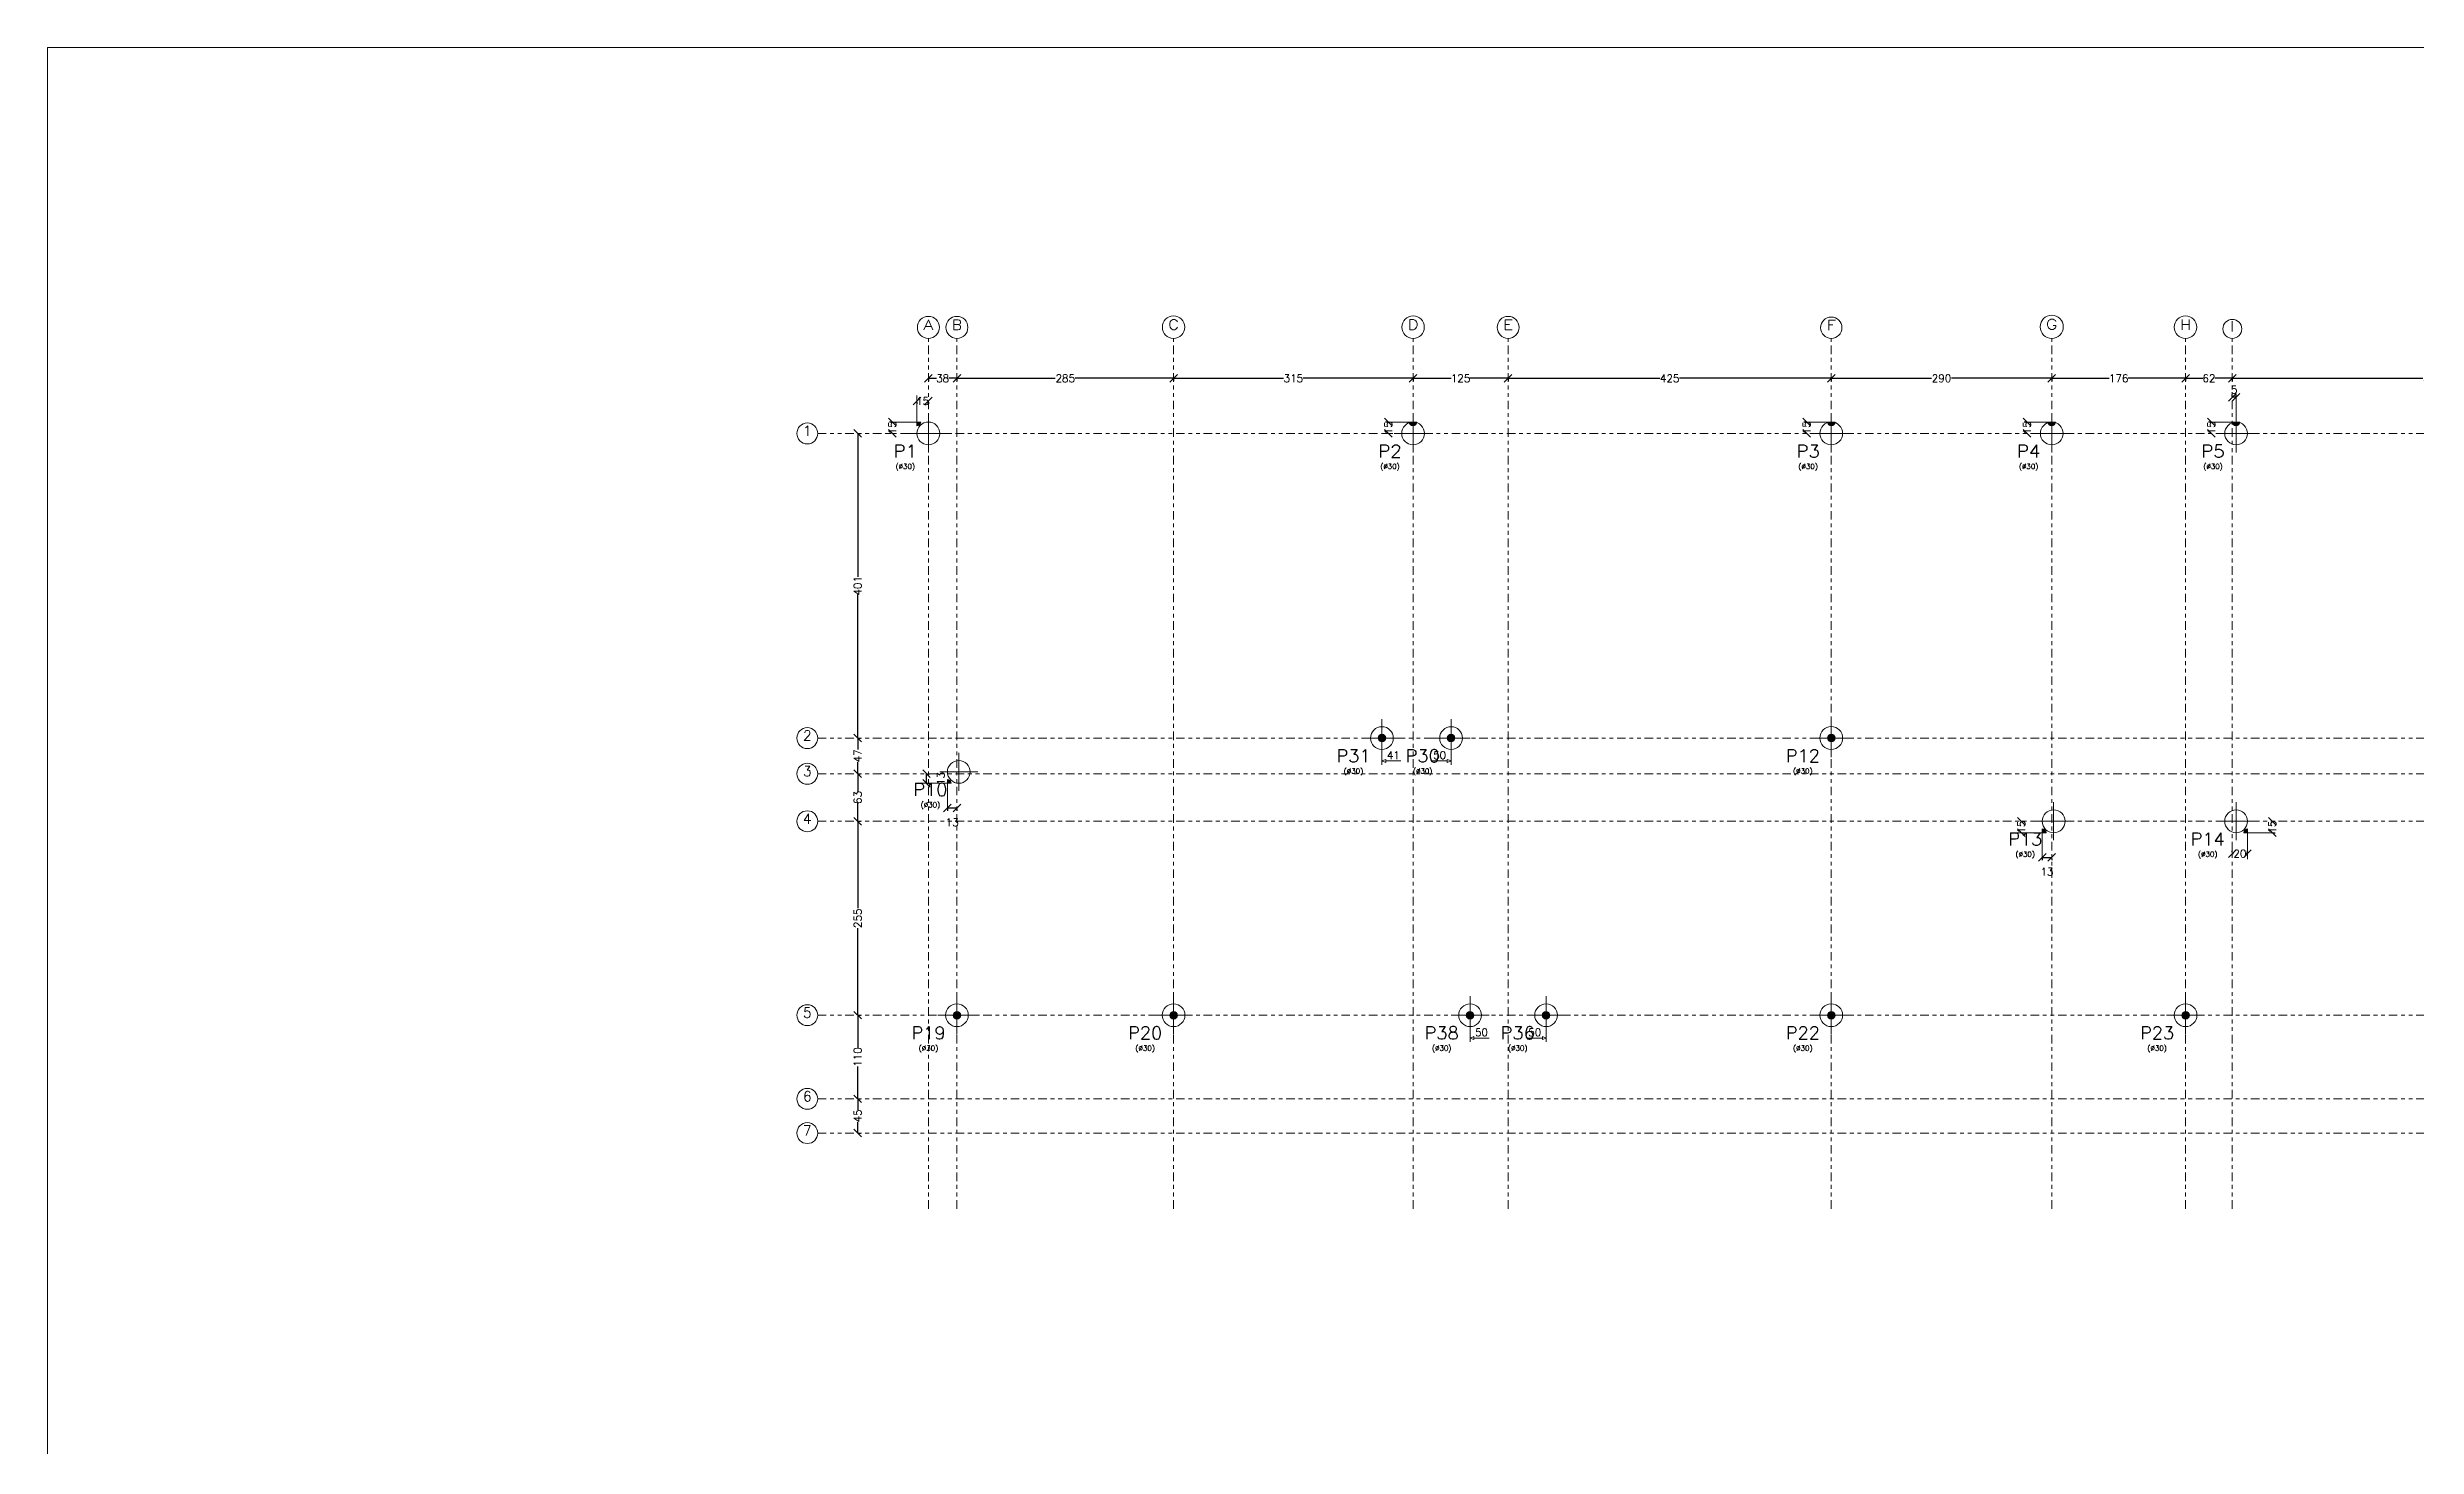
# Model space of a CAD drawing. Header units: metres. Extents: x 0 to 119, y 0 to 84.
# Drawn here: x 0 to 62.3, y 47.2 to 84 of the extents above; entities that cross this region are included whole.
import ezdxf
from ezdxf.enums import TextEntityAlignment as Align

# ---------------------------------------------------------------- set-up
doc = ezdxf.new("R2010")
doc.units = ezdxf.units.M
doc.linetypes.add('CYPE_RAYAPUNTOPUNTO', pattern=[0.45, 0.225, -0.075, 0, -0.075, 0, -0.075])
for name, color, linetype, lineweight in [('COTA_COTAS', 2, 'Continuous', 0), ('COTA_FORMAS', 3, 'CYPE_RAYAPUNTOPUNTO', 0), ('COTA_TEXTO', 2, 'Continuous', 0), ('COTAS_REF_LINHAS', 2, 'Continuous', 0), ('PILAR_BETAO', 2, 'Continuous', 20), ('PILAR_DIM', 4, 'Continuous', 20), ('PILAR_EIXOS', 1, 'Continuous', 0), ('PILAR_REF', 3, 'Continuous', 20), ('PONTO_FIXO', 1, 'Continuous', 0), ('QUAD_BORDA', 1, 'Continuous', 20), ('QUAD_LIMITES', 2, 'Continuous', 0)]:
    doc.layers.add(name, color=color, linetype=linetype, lineweight=lineweight)
doc.styles.add('CYPETXT', font='', dxfattribs={"height": 0.2})
doc.styles.add('CYPETXT_0.3', font='', dxfattribs={"height": 0.2})
doc.styles.get('CYPETXT').set_extended_font_data('romans')
doc.styles.get('CYPETXT_0.3').set_extended_font_data('romans')
doc.dimstyles.new('cype_oblique', dxfattribs={"dimtxt": 0.18, "dimasz": 0.18, "dimexe": 0.075, "dimexo": 0.075, "dimgap": 0, "dimtad": 0, "dimdec": 4, "dimzin": 0, "dimdsep": 46, "dimtxsty": 'CYPETXT_0.3', "dimblk": 'OBLIQUE', "dimtsz": 0.1, "dimcen": 0.09, "dimadec": 0, "dimazin": 0, "dimtfac": 1, "dimtdec": 4, "dimtofl": 0, "dimtmove": 2, "dimatfit": 3, "dimfxl": 1, "dimtolj": 1, "dimtzin": 0, "dimarcsym": 0})

# ---------------------------------------------------------------- blocks, each defined once
blk = doc.blocks.new('Eixos do pilar')
at = {"layer": 'PILAR_EIXOS'}
for p, q in [((-0.5, 0), (0.5, 0)), ((0, -0.5), (0, 0.5))]:
    blk.add_line(p, q, dxfattribs=at)
blk = doc.blocks.new('*D6')
at = {"layer": 'COTA_COTAS', "color": 0, "lineweight": -2, "transparency": 16777216}
for p, q in [((21.415, 56.247), (21.215, 56.447)), ((21.315, 56.347), (21.315, 56.062)), ((21.34, 56.347), (21.39, 56.347)), ((21.415, 55.347), (21.215, 55.547)), ((21.315, 55.447), (21.315, 55.731)), ((21.34, 55.447), (21.39, 55.447))]:
    blk.add_line(p, q, dxfattribs=at)
at = {"layer": 'Defpoints', "color": 0, "transparency": 16777216}
for p in [(21.265, 56.347), (21.315, 56.347), (21.265, 55.447)]:
    blk.add_point(p, dxfattribs=at)
at = {"layer": 'COTA_COTAS', "color": 0, "transparency": 16777216, "insert": (21.315, 55.897), "char_height": 0.2, "attachment_point": 5, "rotation": 90, "style": 'CYPETXT_0.3'}
blk.add_mtext('\\A1;45', dxfattribs=at)
blk = doc.blocks.new('_OBLIQUE')
at = {"color": 0, "linetype": 'ByBlock', "lineweight": -2}
blk.add_line((-0.5, -0.5), (0.5, 0.5), dxfattribs=at)
blk = doc.blocks.new('*D7')
at = {"layer": 'COTA_COTAS', "color": 0, "lineweight": -2, "transparency": 16777216}
for p, q in [((21.415, 58.447), (21.215, 58.647)), ((21.315, 58.547), (21.315, 57.693)), ((21.34, 58.547), (21.39, 58.547)), ((21.315, 56.347), (21.315, 57.201)), ((21.415, 56.247), (21.215, 56.447)), ((21.34, 56.347), (21.39, 56.347))]:
    blk.add_line(p, q, dxfattribs=at)
at = {"layer": 'Defpoints', "color": 0, "transparency": 16777216}
for p in [(21.265, 58.547), (21.315, 58.547), (21.265, 56.347)]:
    blk.add_point(p, dxfattribs=at)
at = {"layer": 'COTA_COTAS', "color": 0, "transparency": 16777216, "insert": (21.315, 57.447), "char_height": 0.2, "attachment_point": 5, "rotation": 90, "style": 'CYPETXT_0.3'}
blk.add_mtext('\\A1;110', dxfattribs=at)
blk = doc.blocks.new('*D8')
at = {"layer": 'COTA_COTAS', "color": 0, "lineweight": -2, "transparency": 16777216}
for p, q in [((21.415, 63.547), (21.215, 63.747)), ((21.315, 63.647), (21.315, 61.359)), ((21.34, 63.647), (21.39, 63.647)), ((21.315, 58.547), (21.315, 60.835)), ((21.415, 58.447), (21.215, 58.647)), ((21.34, 58.547), (21.39, 58.547))]:
    blk.add_line(p, q, dxfattribs=at)
at = {"layer": 'Defpoints', "color": 0, "transparency": 16777216}
for p in [(21.265, 63.647), (21.315, 63.647), (21.265, 58.547)]:
    blk.add_point(p, dxfattribs=at)
at = {"layer": 'COTA_COTAS', "color": 0, "transparency": 16777216, "insert": (21.315, 61.097), "char_height": 0.2, "attachment_point": 5, "rotation": 90, "style": 'CYPETXT_0.3'}
blk.add_mtext('\\A1;255', dxfattribs=at)
blk = doc.blocks.new('*D9')
at = {"layer": 'COTA_COTAS', "color": 0, "lineweight": -2, "transparency": 16777216}
for p, q in [((21.415, 64.797), (21.215, 64.997)), ((21.315, 64.897), (21.315, 64.431)), ((21.34, 64.897), (21.39, 64.897)), ((21.415, 63.547), (21.215, 63.747)), ((21.315, 63.647), (21.315, 64.112)), ((21.34, 63.647), (21.39, 63.647))]:
    blk.add_line(p, q, dxfattribs=at)
at = {"layer": 'Defpoints', "color": 0, "transparency": 16777216}
for p in [(21.265, 64.897), (21.315, 64.897), (21.265, 63.647)]:
    blk.add_point(p, dxfattribs=at)
at = {"layer": 'COTA_COTAS', "color": 0, "transparency": 16777216, "insert": (21.315, 64.272), "char_height": 0.2, "attachment_point": 5, "rotation": 90, "style": 'CYPETXT_0.3'}
blk.add_mtext('\\A1;63', dxfattribs=at)
blk = doc.blocks.new('*D10')
at = {"layer": 'COTA_COTAS', "color": 0, "lineweight": -2, "transparency": 16777216}
for p, q in [((21.415, 65.735), (21.215, 65.935)), ((21.315, 65.835), (21.315, 65.532)), ((21.34, 65.835), (21.39, 65.835)), ((21.415, 64.797), (21.215, 64.997)), ((21.315, 64.897), (21.315, 65.2)), ((21.34, 64.897), (21.39, 64.897))]:
    blk.add_line(p, q, dxfattribs=at)
at = {"layer": 'Defpoints', "color": 0, "transparency": 16777216}
for p in [(21.265, 65.835), (21.315, 65.835), (21.265, 64.897)]:
    blk.add_point(p, dxfattribs=at)
at = {"layer": 'COTA_COTAS', "color": 0, "transparency": 16777216, "insert": (21.315, 65.366), "char_height": 0.2, "attachment_point": 5, "rotation": 90, "style": 'CYPETXT_0.3'}
blk.add_mtext('\\A1;47', dxfattribs=at)
blk = doc.blocks.new('*D11')
at = {"layer": 'COTA_COTAS', "color": 0, "lineweight": -2, "transparency": 16777216}
for p, q in [((21.415, 73.747), (21.215, 73.947)), ((21.315, 73.847), (21.315, 70.074)), ((21.34, 73.847), (21.39, 73.847)), ((21.315, 65.835), (21.315, 69.607)), ((21.415, 65.735), (21.215, 65.935)), ((21.34, 65.835), (21.39, 65.835))]:
    blk.add_line(p, q, dxfattribs=at)
at = {"layer": 'Defpoints', "color": 0, "transparency": 16777216}
for p in [(21.265, 73.847), (21.315, 73.847), (21.265, 65.835)]:
    blk.add_point(p, dxfattribs=at)
at = {"layer": 'COTA_COTAS', "color": 0, "transparency": 16777216, "insert": (21.315, 69.841), "char_height": 0.2, "attachment_point": 5, "rotation": 90, "style": 'CYPETXT_0.3'}
blk.add_mtext('\\A1;401', dxfattribs=at)
blk = doc.blocks.new('*D12')
at = {"layer": 'COTA_COTAS', "color": 0, "lineweight": -2, "transparency": 16777216}
for p, q in [((23.075, 75.197), (23.275, 75.397)), ((23.175, 75.297), (23.386, 75.297)), ((23.175, 75.272), (23.175, 75.222)), ((23.925, 75.297), (23.714, 75.297)), ((23.825, 75.197), (24.025, 75.397)), ((23.925, 75.272), (23.925, 75.222))]:
    blk.add_line(p, q, dxfattribs=at)
at = {"layer": 'Defpoints', "color": 0, "transparency": 16777216}
for p in [(23.175, 75.347), (23.925, 75.347), (23.925, 75.297)]:
    blk.add_point(p, dxfattribs=at)
at = {"layer": 'COTA_COTAS', "color": 0, "transparency": 16777216, "insert": (23.55, 75.297), "char_height": 0.2, "attachment_point": 5, "style": 'CYPETXT_0.3'}
blk.add_mtext('\\A1;38', dxfattribs=at)
blk = doc.blocks.new('*D13')
at = {"layer": 'COTA_COTAS', "color": 0, "lineweight": -2, "transparency": 16777216}
for p, q in [((23.825, 75.197), (24.025, 75.397)), ((23.925, 75.297), (26.513, 75.297)), ((23.925, 75.272), (23.925, 75.222)), ((29.625, 75.297), (27.037, 75.297)), ((29.525, 75.197), (29.725, 75.397)), ((29.625, 75.272), (29.625, 75.222))]:
    blk.add_line(p, q, dxfattribs=at)
at = {"layer": 'Defpoints', "color": 0, "transparency": 16777216}
for p in [(23.925, 75.347), (29.625, 75.347), (29.625, 75.297)]:
    blk.add_point(p, dxfattribs=at)
at = {"layer": 'COTA_COTAS', "color": 0, "transparency": 16777216, "insert": (26.775, 75.297), "char_height": 0.2, "attachment_point": 5, "style": 'CYPETXT_0.3'}
blk.add_mtext('\\A1;285', dxfattribs=at)
blk = doc.blocks.new('*D14')
at = {"layer": 'COTA_COTAS', "color": 0, "lineweight": -2, "transparency": 16777216}
for p, q in [((29.525, 75.197), (29.725, 75.397)), ((29.625, 75.297), (32.514, 75.297)), ((29.625, 75.272), (29.625, 75.222)), ((35.925, 75.297), (33.036, 75.297)), ((35.825, 75.197), (36.025, 75.397)), ((35.925, 75.272), (35.925, 75.222))]:
    blk.add_line(p, q, dxfattribs=at)
at = {"layer": 'Defpoints', "color": 0, "transparency": 16777216}
for p in [(29.625, 75.347), (35.925, 75.347), (35.925, 75.297)]:
    blk.add_point(p, dxfattribs=at)
at = {"layer": 'COTA_COTAS', "color": 0, "transparency": 16777216, "insert": (32.775, 75.297), "char_height": 0.2, "attachment_point": 5, "style": 'CYPETXT_0.3'}
blk.add_mtext('\\A1;315', dxfattribs=at)
blk = doc.blocks.new('*D15')
at = {"layer": 'COTA_COTAS', "color": 0, "lineweight": -2, "transparency": 16777216}
for p, q in [((35.825, 75.197), (36.025, 75.397)), ((35.925, 75.297), (36.929, 75.297)), ((35.925, 75.272), (35.925, 75.222)), ((38.425, 75.297), (37.421, 75.297)), ((38.325, 75.197), (38.525, 75.397)), ((38.425, 75.272), (38.425, 75.222))]:
    blk.add_line(p, q, dxfattribs=at)
at = {"layer": 'Defpoints', "color": 0, "transparency": 16777216}
for p in [(35.925, 75.347), (38.425, 75.347), (38.425, 75.297)]:
    blk.add_point(p, dxfattribs=at)
at = {"layer": 'COTA_COTAS', "color": 0, "transparency": 16777216, "insert": (37.175, 75.297), "char_height": 0.2, "attachment_point": 5, "style": 'CYPETXT_0.3'}
blk.add_mtext('\\A1;125', dxfattribs=at)
blk = doc.blocks.new('*D16')
at = {"layer": 'COTA_COTAS', "color": 0, "lineweight": -2, "transparency": 16777216}
for p, q in [((38.325, 75.197), (38.525, 75.397)), ((38.425, 75.297), (42.413, 75.297)), ((38.425, 75.272), (38.425, 75.222)), ((46.925, 75.297), (42.937, 75.297)), ((46.825, 75.197), (47.025, 75.397)), ((46.925, 75.272), (46.925, 75.222))]:
    blk.add_line(p, q, dxfattribs=at)
at = {"layer": 'Defpoints', "color": 0, "transparency": 16777216}
for p in [(38.425, 75.347), (46.925, 75.347), (46.925, 75.297)]:
    blk.add_point(p, dxfattribs=at)
at = {"layer": 'COTA_COTAS', "color": 0, "transparency": 16777216, "insert": (42.675, 75.297), "char_height": 0.2, "attachment_point": 5, "style": 'CYPETXT_0.3'}
blk.add_mtext('\\A1;425', dxfattribs=at)
blk = doc.blocks.new('*D17')
at = {"layer": 'COTA_COTAS', "color": 0, "lineweight": -2, "transparency": 16777216}
for p, q in [((46.825, 75.197), (47.025, 75.397)), ((46.925, 75.297), (49.563, 75.297)), ((46.925, 75.272), (46.925, 75.222)), ((52.725, 75.297), (50.087, 75.297)), ((52.625, 75.197), (52.825, 75.397)), ((52.725, 75.272), (52.725, 75.222))]:
    blk.add_line(p, q, dxfattribs=at)
at = {"layer": 'Defpoints', "color": 0, "transparency": 16777216}
for p in [(46.925, 75.347), (52.725, 75.347), (52.725, 75.297)]:
    blk.add_point(p, dxfattribs=at)
at = {"layer": 'COTA_COTAS', "color": 0, "transparency": 16777216, "insert": (49.825, 75.297), "char_height": 0.2, "attachment_point": 5, "style": 'CYPETXT_0.3'}
blk.add_mtext('\\A1;290', dxfattribs=at)
blk = doc.blocks.new('*D18')
at = {"layer": 'COTA_COTAS', "color": 0, "lineweight": -2, "transparency": 16777216}
for p, q in [((52.625, 75.197), (52.825, 75.397)), ((52.725, 75.297), (54.239, 75.297)), ((52.725, 75.272), (52.725, 75.222)), ((56.245, 75.297), (54.731, 75.297)), ((56.145, 75.197), (56.345, 75.397)), ((56.245, 75.272), (56.245, 75.222))]:
    blk.add_line(p, q, dxfattribs=at)
at = {"layer": 'Defpoints', "color": 0, "transparency": 16777216}
for p in [(52.725, 75.347), (56.245, 75.347), (56.245, 75.297)]:
    blk.add_point(p, dxfattribs=at)
at = {"layer": 'COTA_COTAS', "color": 0, "transparency": 16777216, "insert": (54.485, 75.297), "char_height": 0.2, "attachment_point": 5, "style": 'CYPETXT_0.3'}
blk.add_mtext('\\A1;176', dxfattribs=at)
blk = doc.blocks.new('*D19')
at = {"layer": 'COTA_COTAS', "color": 0, "lineweight": -2, "transparency": 16777216}
for p, q in [((56.145, 75.197), (56.345, 75.397)), ((56.245, 75.297), (56.701, 75.297)), ((56.245, 75.272), (56.245, 75.222)), ((57.475, 75.297), (57.019, 75.297)), ((57.375, 75.197), (57.575, 75.397)), ((57.475, 75.272), (57.475, 75.222))]:
    blk.add_line(p, q, dxfattribs=at)
at = {"layer": 'Defpoints', "color": 0, "transparency": 16777216}
for p in [(56.245, 75.347), (57.475, 75.347), (57.475, 75.297)]:
    blk.add_point(p, dxfattribs=at)
at = {"layer": 'COTA_COTAS', "color": 0, "transparency": 16777216, "insert": (56.86, 75.297), "char_height": 0.2, "attachment_point": 5, "style": 'CYPETXT_0.3'}
blk.add_mtext('\\A1;62', dxfattribs=at)
blk = doc.blocks.new('*D20')
at = {"layer": 'COTA_COTAS', "color": 0, "lineweight": -2, "transparency": 16777216}
for p, q in [((57.375, 75.197), (57.575, 75.397)), ((57.475, 75.297), (62.489, 75.297)), ((57.475, 75.272), (57.475, 75.222)), ((68.025, 75.297), (63.011, 75.297)), ((67.925, 75.197), (68.125, 75.397)), ((68.025, 75.272), (68.025, 75.222))]:
    blk.add_line(p, q, dxfattribs=at)
at = {"layer": 'Defpoints', "color": 0, "transparency": 16777216}
for p in [(57.475, 75.347), (68.025, 75.347), (68.025, 75.297)]:
    blk.add_point(p, dxfattribs=at)
at = {"layer": 'COTA_COTAS', "color": 0, "transparency": 16777216, "insert": (62.75, 75.297), "char_height": 0.2, "attachment_point": 5, "style": 'CYPETXT_0.3'}
blk.add_mtext('\\A1;528', dxfattribs=at)
blk = doc.blocks.new('Ponto fixo Cantos')
at = {"layer": 'PONTO_FIXO'}
h = blk.add_hatch(color=256, dxfattribs=at)
edge = h.paths.add_edge_path(flags=0)
edge.add_line((0, 0), (0.001, 0))
edge.add_arc((0, 0), 0.001, 0, 90)
edge.add_line((0, 0.001), (0, 0))
for p, q in [((0, 0.001), (0, 0)), ((0, 0), (0.001, 0))]:
    blk.add_line(p, q, dxfattribs=at)
blk.add_arc((0, 0), 0.001, 0, 90, dxfattribs=at)
blk = doc.blocks.new('*D27')
at = {"layer": 'COTA_COTAS', "color": 0, "lineweight": -2, "transparency": 16777216}
for p, q in [((22.775, 74.597), (22.975, 74.797)), ((23.075, 74.597), (23.275, 74.797)), ((22.875, 74.697), (22.875, 74.697)), ((22.875, 74.672), (22.875, 74.622)), ((23.175, 74.697), (23.175, 74.697)), ((23.175, 74.672), (23.175, 74.622))]:
    blk.add_line(p, q, dxfattribs=at)
at = {"layer": 'Defpoints', "color": 0, "transparency": 16777216}
for p in [(22.875, 74.747), (23.175, 74.747), (23.175, 74.697)]:
    blk.add_point(p, dxfattribs=at)
at = {"layer": 'COTA_COTAS', "color": 0, "transparency": 16777216, "insert": (23.025, 74.697), "char_height": 0.2, "attachment_point": 5, "style": 'CYPETXT_0.3'}
blk.add_mtext('\\A1;15', dxfattribs=at)
blk = doc.blocks.new('*D28')
at = {"layer": 'COTA_COTAS', "color": 0, "lineweight": -2, "transparency": 16777216}
for p, q in [((22.325, 74.047), (22.125, 74.247)), ((22.325, 73.747), (22.125, 73.947)), ((22.2, 74.147), (22.15, 74.147)), ((22.2, 73.847), (22.15, 73.847)), ((22.225, 74.147), (22.225, 74.146)), ((22.225, 73.847), (22.225, 73.847))]:
    blk.add_line(p, q, dxfattribs=at)
at = {"layer": 'Defpoints', "color": 0, "transparency": 16777216}
for p in [(22.225, 73.847), (22.275, 74.147), (22.275, 73.847)]:
    blk.add_point(p, dxfattribs=at)
at = {"layer": 'COTA_COTAS', "color": 0, "transparency": 16777216, "insert": (22.225, 73.997), "char_height": 0.2, "attachment_point": 5, "rotation": 90, "style": 'CYPETXT_0.3'}
blk.add_mtext('\\A1;15', dxfattribs=at)
blk = doc.blocks.new('Ponto fixo face')
at = {"layer": 'PONTO_FIXO'}
h = blk.add_hatch(color=256, dxfattribs=at)
edge = h.paths.add_edge_path(flags=0)
edge.add_line((0, 0), (0.001, 0))
edge.add_arc((0, 0), 0.001, 0, 180)
edge.add_line((-0.001, 0), (0, 0))
for p, q in [((-0.001, 0), (0, 0)), ((0, 0), (0.001, 0))]:
    blk.add_line(p, q, dxfattribs=at)
blk.add_arc((0, 0), 0.001, 0, 180, dxfattribs=at)
blk = doc.blocks.new('*D29')
at = {"layer": 'COTA_COTAS', "color": 0, "lineweight": -2, "transparency": 16777216}
for p, q in [((35.375, 74.047), (35.175, 74.247)), ((35.375, 73.747), (35.175, 73.947)), ((35.25, 74.147), (35.2, 74.147)), ((35.25, 73.847), (35.2, 73.847)), ((35.275, 74.147), (35.275, 74.146)), ((35.275, 73.847), (35.275, 73.847))]:
    blk.add_line(p, q, dxfattribs=at)
at = {"layer": 'Defpoints', "color": 0, "transparency": 16777216}
for p in [(35.275, 73.847), (35.325, 74.147), (35.325, 73.847)]:
    blk.add_point(p, dxfattribs=at)
at = {"layer": 'COTA_COTAS', "color": 0, "transparency": 16777216, "insert": (35.275, 73.997), "char_height": 0.2, "attachment_point": 5, "rotation": 90, "style": 'CYPETXT_0.3'}
blk.add_mtext('\\A1;15', dxfattribs=at)
blk = doc.blocks.new('*D30')
at = {"layer": 'COTA_COTAS', "color": 0, "lineweight": -2, "transparency": 16777216}
for p, q in [((46.375, 74.047), (46.175, 74.247)), ((46.375, 73.747), (46.175, 73.947)), ((46.25, 74.147), (46.2, 74.147)), ((46.25, 73.847), (46.2, 73.847)), ((46.275, 74.147), (46.275, 74.146)), ((46.275, 73.847), (46.275, 73.847))]:
    blk.add_line(p, q, dxfattribs=at)
at = {"layer": 'Defpoints', "color": 0, "transparency": 16777216}
for p in [(46.275, 73.847), (46.325, 74.147), (46.325, 73.847)]:
    blk.add_point(p, dxfattribs=at)
at = {"layer": 'COTA_COTAS', "color": 0, "transparency": 16777216, "insert": (46.275, 73.997), "char_height": 0.2, "attachment_point": 5, "rotation": 90, "style": 'CYPETXT_0.3'}
blk.add_mtext('\\A1;15', dxfattribs=at)
blk = doc.blocks.new('*D31')
at = {"layer": 'COTA_COTAS', "color": 0, "lineweight": -2, "transparency": 16777216}
for p, q in [((52.175, 74.047), (51.975, 74.247)), ((52.175, 73.747), (51.975, 73.947)), ((52.05, 74.147), (52, 74.147)), ((52.05, 73.847), (52, 73.847)), ((52.075, 74.147), (52.075, 74.146)), ((52.075, 73.847), (52.075, 73.847))]:
    blk.add_line(p, q, dxfattribs=at)
at = {"layer": 'Defpoints', "color": 0, "transparency": 16777216}
for p in [(52.075, 73.847), (52.125, 74.147), (52.125, 73.847)]:
    blk.add_point(p, dxfattribs=at)
at = {"layer": 'COTA_COTAS', "color": 0, "transparency": 16777216, "insert": (52.075, 73.997), "char_height": 0.2, "attachment_point": 5, "rotation": 90, "style": 'CYPETXT_0.3'}
blk.add_mtext('\\A1;15', dxfattribs=at)
blk = doc.blocks.new('*D32')
at = {"layer": 'COTA_COTAS', "color": 0, "lineweight": -2, "transparency": 16777216}
for p, q in [((57.375, 74.69676), (57.575, 74.89676)), ((57.475, 74.69676), (57.675, 74.89676)), ((57.475, 74.82176), (57.475, 74.87176)), ((57.575, 74.79676), (57.475, 74.79676)), ((57.575, 74.82176), (57.575, 74.87176))]:
    blk.add_line(p, q, dxfattribs=at)
at = {"layer": 'Defpoints', "color": 0, "transparency": 16777216}
for p in [(57.475, 74.79676), (57.475, 74.74676), (57.575, 74.74676)]:
    blk.add_point(p, dxfattribs=at)
at = {"layer": 'COTA_COTAS', "color": 0, "transparency": 16777216, "insert": (57.525, 74.99676), "char_height": 0.2, "attachment_point": 5, "style": 'CYPETXT_0.3'}
blk.add_mtext('\\A1;5', dxfattribs=at)
blk = doc.blocks.new('*D33')
at = {"layer": 'COTA_COTAS', "color": 0, "lineweight": -2, "transparency": 16777216}
for p, q in [((57.025, 74.047), (56.825, 74.247)), ((57.025, 73.747), (56.825, 73.947)), ((56.9, 74.147), (56.85, 74.147)), ((56.9, 73.847), (56.85, 73.847)), ((56.925, 74.147), (56.925, 74.146)), ((56.925, 73.847), (56.925, 73.847))]:
    blk.add_line(p, q, dxfattribs=at)
at = {"layer": 'Defpoints', "color": 0, "transparency": 16777216}
for p in [(56.925, 73.847), (56.975, 74.147), (56.975, 73.847)]:
    blk.add_point(p, dxfattribs=at)
at = {"layer": 'COTA_COTAS', "color": 0, "transparency": 16777216, "insert": (56.925, 73.997), "char_height": 0.2, "attachment_point": 5, "rotation": 90, "style": 'CYPETXT_0.3'}
blk.add_mtext('\\A1;15', dxfattribs=at)
blk = doc.blocks.new('*D37')
at = {"layer": 'COTA_COTAS', "color": 0, "lineweight": -2, "transparency": 16777216}
for p, q in [((23.575, 63.897), (23.775, 64.097)), ((23.675, 63.997), (23.925, 63.997)), ((23.675, 63.972), (23.675, 63.922)), ((23.825, 63.897), (24.025, 64.097)), ((23.925, 63.972), (23.925, 63.922))]:
    blk.add_line(p, q, dxfattribs=at)
at = {"layer": 'Defpoints', "color": 0, "transparency": 16777216}
for p in [(23.675, 64.047), (23.925, 64.047), (23.925, 63.997)]:
    blk.add_point(p, dxfattribs=at)
at = {"layer": 'COTA_COTAS', "color": 0, "transparency": 16777216, "insert": (23.8, 63.619), "char_height": 0.2, "attachment_point": 5, "style": 'CYPETXT_0.3'}
blk.add_mtext('\\A1;13', dxfattribs=at)
blk = doc.blocks.new('*D38')
at = {"layer": 'COTA_COTAS', "color": 0, "lineweight": -2, "transparency": 16777216}
for p, q in [((23.225, 64.797), (23.025, 64.997)), ((23.125, 64.647), (23.125, 64.897)), ((23.15, 64.897), (23.2, 64.897)), ((23.225, 64.547), (23.025, 64.747)), ((23.15, 64.647), (23.2, 64.647))]:
    blk.add_line(p, q, dxfattribs=at)
at = {"layer": 'Defpoints', "color": 0, "transparency": 16777216}
for p in [(23.075, 64.897), (23.125, 64.897), (23.075, 64.647)]:
    blk.add_point(p, dxfattribs=at)
at = {"layer": 'COTA_COTAS', "color": 0, "transparency": 16777216, "insert": (23.503, 64.772), "char_height": 0.2, "attachment_point": 5, "rotation": 90, "style": 'CYPETXT_0.3'}
blk.add_mtext('\\A1;13', dxfattribs=at)
blk = doc.blocks.new('Ponto fixo Centro')
at = {"layer": 'PONTO_FIXO'}
h = blk.add_hatch(color=256, dxfattribs=at)
edge = h.paths.add_edge_path(flags=0)
edge.add_arc((0, 0), 0.001, 0, 360)
blk.add_circle((0, 0), 0.001, dxfattribs=at)
blk = doc.blocks.new('*D48')
at = {"layer": 'COTA_COTAS', "color": 0, "lineweight": -2, "transparency": 16777216}
for p, q in [((52.375, 62.597), (52.575, 62.797)), ((52.475, 62.697), (52.725, 62.697)), ((52.475, 62.672), (52.475, 62.622)), ((52.625, 62.597), (52.825, 62.797)), ((52.725, 62.672), (52.725, 62.622))]:
    blk.add_line(p, q, dxfattribs=at)
at = {"layer": 'Defpoints', "color": 0, "transparency": 16777216}
for p in [(52.475, 62.747), (52.725, 62.747), (52.725, 62.697)]:
    blk.add_point(p, dxfattribs=at)
at = {"layer": 'COTA_COTAS', "color": 0, "transparency": 16777216, "insert": (52.6, 62.319), "char_height": 0.2, "attachment_point": 5, "style": 'CYPETXT_0.3'}
blk.add_mtext('\\A1;13', dxfattribs=at)
blk = doc.blocks.new('*D49')
at = {"layer": 'COTA_COTAS', "color": 0, "lineweight": -2, "transparency": 16777216}
for p, q in [((52.025, 63.547), (51.825, 63.747)), ((51.925, 63.647), (51.925, 63.646)), ((51.95, 63.647), (52, 63.647)), ((52.025, 63.247), (51.825, 63.447)), ((51.925, 63.347), (51.925, 63.347)), ((51.95, 63.347), (52, 63.347))]:
    blk.add_line(p, q, dxfattribs=at)
at = {"layer": 'Defpoints', "color": 0, "transparency": 16777216}
for p in [(51.875, 63.647), (51.925, 63.647), (51.875, 63.347)]:
    blk.add_point(p, dxfattribs=at)
at = {"layer": 'COTA_COTAS', "color": 0, "transparency": 16777216, "insert": (51.925, 63.497), "char_height": 0.2, "attachment_point": 5, "rotation": 90, "style": 'CYPETXT_0.3'}
blk.add_mtext('\\A1;15', dxfattribs=at)
blk = doc.blocks.new('*D50')
at = {"layer": 'COTA_COTAS', "color": 0, "lineweight": -2, "transparency": 16777216}
for p, q in [((57.375, 62.697), (57.575, 62.897)), ((57.475, 62.822), (57.475, 62.872)), ((57.475, 62.797), (57.509, 62.797)), ((57.775, 62.697), (57.975, 62.897)), ((57.875, 62.797), (57.841, 62.797)), ((57.875, 62.822), (57.875, 62.872))]:
    blk.add_line(p, q, dxfattribs=at)
at = {"layer": 'Defpoints', "color": 0, "transparency": 16777216}
for p in [(57.475, 62.797), (57.475, 62.747), (57.875, 62.747)]:
    blk.add_point(p, dxfattribs=at)
at = {"layer": 'COTA_COTAS', "color": 0, "transparency": 16777216, "insert": (57.675, 62.797), "char_height": 0.2, "attachment_point": 5, "style": 'CYPETXT_0.3'}
blk.add_mtext('\\A1;20', dxfattribs=at)
blk = doc.blocks.new('*D51')
at = {"layer": 'COTA_COTAS', "color": 0, "lineweight": -2, "transparency": 16777216}
for p, q in [((58.625, 63.547), (58.425, 63.747)), ((58.525, 63.647), (58.525, 63.646)), ((58.55, 63.647), (58.6, 63.647)), ((58.625, 63.247), (58.425, 63.447)), ((58.525, 63.347), (58.525, 63.347)), ((58.55, 63.347), (58.6, 63.347))]:
    blk.add_line(p, q, dxfattribs=at)
at = {"layer": 'Defpoints', "color": 0, "transparency": 16777216}
for p in [(58.475, 63.647), (58.525, 63.647), (58.475, 63.347)]:
    blk.add_point(p, dxfattribs=at)
at = {"layer": 'COTA_COTAS', "color": 0, "transparency": 16777216, "insert": (58.525, 63.497), "char_height": 0.2, "attachment_point": 5, "rotation": 90, "style": 'CYPETXT_0.3'}
blk.add_mtext('\\A1;15', dxfattribs=at)

msp = doc.modelspace()

# ---------------------------------------------------------------- linework, layer by layer
at = {"layer": 'COTA_COTAS'}
for p, q in [((22.875, 74.14676), (22.875, 74.84676)), ((57.575, 74.14676), (57.575, 74.84676)), ((22.875, 74.14676), (22.175, 74.14676)), ((35.925, 74.14676), (35.225, 74.14676)), ((46.925, 74.14676), (46.225, 74.14676)), ((52.725, 74.14676), (52.025, 74.14676)), ((57.575, 74.14676), (56.875, 74.14676)), ((35.105, 65.83476), (35.105, 65.13476)), ((36.925, 65.83476), (36.925, 65.13476)), ((23.675, 64.64676), (22.975, 64.64676)), ((23.675, 64.64676), (23.675, 63.94676)), ((52.475, 63.34676), (51.775, 63.34676)), ((52.475, 63.34676), (52.475, 62.64676)), ((57.875, 63.34676), (57.875, 62.64676)), ((57.875, 63.34676), (58.575, 63.34676)), ((37.425, 58.54676), (37.425, 57.84676)), ((39.425, 58.54676), (39.425, 57.84676))]:
    msp.add_line(p, q, dxfattribs=at)
for points in [[(35.605, 65.23476), (35.205, 65.23476), (35.205, 65.27476), (35.105, 65.23476), (35.205, 65.19476), (35.205, 65.23476)], [(36.425, 65.23476), (36.825, 65.23476), (36.825, 65.19476), (36.925, 65.23476), (36.825, 65.27476), (36.825, 65.23476)], [(37.925, 57.94676), (37.525, 57.94676), (37.525, 57.98676), (37.425, 57.94676), (37.525, 57.90676), (37.525, 57.94676)], [(38.925, 57.94676), (39.325, 57.94676), (39.325, 57.90676), (39.425, 57.94676), (39.325, 57.98676), (39.325, 57.94676)]]:
    msp.add_lwpolyline(points, dxfattribs=at)
at = {"layer": 'COTA_FORMAS'}
for p, q in [((23.175, 53.45676), (23.175, 76.34676)), ((23.925, 53.45676), (23.925, 76.34676)), ((29.625, 53.45676), (29.625, 76.34676)), ((35.925, 53.45676), (35.925, 76.34676)), ((38.425, 53.45676), (38.425, 76.34676)), ((46.925, 53.45676), (46.925, 76.34676)), ((52.725, 53.45676), (52.725, 76.34676)), ((56.245, 53.45676), (56.245, 76.34676)), ((57.475, 53.45676), (57.475, 76.34676)), ((20.265, 73.84676), (99.075, 73.84676)), ((20.265, 65.83476), (99.075, 65.83476)), ((20.265, 64.89676), (99.075, 64.89676)), ((20.265, 63.64676), (99.075, 63.64676)), ((20.265, 58.54676), (99.075, 58.54676)), ((20.265, 56.34676), (99.075, 56.34676)), ((20.265, 55.44676), (99.075, 55.44676))]:
    msp.add_line(p, q, dxfattribs=at)
at = {"layer": 'COTAS_REF_LINHAS'}
for centre, radius in [((23.175, 76.63565), 0.28889), ((23.925, 76.63565), 0.28889), ((29.625, 76.6425), 0.29574), ((35.925, 76.6425), 0.29574), ((38.425, 76.63565), 0.28889), ((46.925, 76.62789), 0.28113), ((52.725, 76.65113), 0.30437), ((56.245, 76.6425), 0.29574), ((57.475, 76.59599), 0.24923), ((19.98993, 73.84676), 0.27507), ((19.98993, 65.83476), 0.27507), ((19.98993, 64.89676), 0.27507), ((19.98993, 63.64676), 0.27507), ((19.98993, 58.54676), 0.27507), ((19.98993, 56.34676), 0.27507), ((19.98993, 55.44676), 0.27507)]:
    msp.add_circle(centre, radius, dxfattribs=at)
at = {"layer": 'PILAR_BETAO'}
for centre in [(23.175, 73.84676), (35.925, 73.84676), (46.925, 73.84676), (52.725, 73.84676), (57.575, 73.84676), (35.105, 65.83476), (36.925, 65.83476), (46.925, 65.83676), (23.975, 64.94676), (52.775, 63.64676), (57.575, 63.64676), (23.925, 58.54676), (29.625, 58.54676), (37.425, 58.54676), (39.425, 58.54676), (46.925, 58.54676), (56.245, 58.54676)]:
    msp.add_circle(centre, 0.3, dxfattribs=at)
at = {"layer": 'QUAD_BORDA'}
msp.add_lwpolyline([(0, 0), (118.8, 0), (118.8, 84), (0, 84), (0, 0)], close=True, dxfattribs=at)
at = {"layer": 'QUAD_LIMITES'}
msp.add_lwpolyline([(0, 0), (118.8, 0), (118.8, 84), (0, 84), (0, 0)], close=True, dxfattribs=at)

# ---------------------------------------------------------------- block references
at = {"layer": 'PILAR_EIXOS', "zscale": 2}
for p in [(23.175, 73.84676), (35.925, 73.84676), (46.925, 73.84676), (52.725, 73.84676), (57.575, 73.84676), (35.105, 65.83476), (36.925, 65.83476), (46.925, 65.83676), (23.975, 64.94676), (52.775, 63.64676), (57.575, 63.64676), (23.925, 58.54676), (29.625, 58.54676), (37.425, 58.54676), (39.425, 58.54676), (46.925, 58.54676), (56.245, 58.54676)]:
    msp.add_blockref('Eixos do pilar', p, dxfattribs=at)
at = {"layer": 'PONTO_FIXO', "xscale": 100, "yscale": 100, "zscale": 100}
for name, p, rotation in [('Ponto fixo Cantos', (22.875, 74.14676), 270), ('Ponto fixo face', (35.925, 74.14676), 180), ('Ponto fixo face', (46.925, 74.14676), 180), ('Ponto fixo face', (52.725, 74.14676), 180), ('Ponto fixo face', (57.575, 74.14676), 180), ('Ponto fixo Cantos', (57.875, 63.34676), 90)]:
    msp.add_blockref(name, p, dxfattribs=dict(at, rotation=rotation))
for name, p in [('Ponto fixo Centro', (35.105, 65.83476)), ('Ponto fixo Centro', (36.925, 65.83476)), ('Ponto fixo Centro', (46.925, 65.83676)), ('Ponto fixo Cantos', (23.675, 64.64676)), ('Ponto fixo Cantos', (52.475, 63.34676)), ('Ponto fixo Centro', (23.925, 58.54676)), ('Ponto fixo Centro', (29.625, 58.54676)), ('Ponto fixo Centro', (37.425, 58.54676)), ('Ponto fixo Centro', (39.425, 58.54676)), ('Ponto fixo Centro', (46.925, 58.54676)), ('Ponto fixo Centro', (56.245, 58.54676))]:
    msp.add_blockref(name, p, dxfattribs=at)

# ---------------------------------------------------------------- texts
at = {"layer": 'COTA_TEXTO', "style": 'CYPETXT', "width": 0.872087}
for s, p, p2 in [('41', (35.237, 65.28476), (35.573, 65.28476)), ('50', (36.457, 65.28476), (36.793, 65.28476)), ('50', (37.557, 57.99676), (37.893, 57.99676)), ('50', (38.957, 57.99676), (39.293, 57.99676))]:
    msp.add_text(s, height=0.2, dxfattribs=at).set_placement(p, p2, align=Align.FIT)
at = {"layer": 'COTAS_REF_LINHAS', "style": 'CYPETXT'}
for s, width, p, p2 in [('A', 1.156168, (23.041, 76.56898), (23.309, 76.56898)), ('B', 0.838142, (23.791, 76.56898), (24.059, 76.56898)), ('C', 0.90069, (29.481, 76.57583), (29.769, 76.57583)), ('D', 1.068765, (35.781, 76.57583), (36.069, 76.57583)), ('E', 1.096495, (38.291, 76.56898), (38.559, 76.56898)), ('F', 1.05263, (46.803, 76.56122), (47.047, 76.56122)), ('G', 1.157828, (52.569, 76.58447), (52.881, 76.58447)), ('H', 0.977847, (56.101, 76.57583), (56.389, 76.57583)), ('I', 1.054851, (57.419, 76.52932), (57.531, 76.52932)), ('1', 0.872087, (19.87793, 73.78009), (20.10193, 73.78009)), ('2', 0.872087, (19.87793, 65.76809), (20.10193, 65.76809)), ('3', 0.872087, (19.87793, 64.83009), (20.10193, 64.83009)), ('4', 0.872087, (19.87793, 63.58009), (20.10193, 63.58009)), ('5', 0.872087, (19.87793, 58.48009), (20.10193, 58.48009)), ('6', 0.872087, (19.87793, 56.28009), (20.10193, 56.28009)), ('7', 0.872087, (19.87793, 55.38009), (20.10193, 55.38009))]:
    msp.add_text(s, height=0.26667, dxfattribs=dict(at, width=width)).set_placement(p, p2, align=Align.FIT)
at = {"layer": 'PILAR_DIM', "lineweight": 0, "style": 'CYPETXT', "width": 0.913343}
for p, p2 in [((22.3115, 72.91343), (22.8235, 72.91343)), ((35.0615, 72.91343), (35.5735, 72.91343)), ((46.0615, 72.91343), (46.5735, 72.91343)), ((51.8615, 72.91343), (52.3735, 72.91343)), ((56.7115, 72.91343), (57.2235, 72.91343)), ((34.1015, 64.90143), (34.6135, 64.90143)), ((35.9215, 64.90143), (36.4335, 64.90143)), ((45.9215, 64.90343), (46.4335, 64.90343)), ((22.9715, 64.01343), (23.4835, 64.01343)), ((51.7715, 62.71343), (52.2835, 62.71343)), ((56.5715, 62.71343), (57.0835, 62.71343)), ((22.9215, 57.61343), (23.4335, 57.61343)), ((28.6215, 57.61343), (29.1335, 57.61343)), ((36.4215, 57.61343), (36.9335, 57.61343)), ((38.4215, 57.61343), (38.9335, 57.61343)), ((45.9215, 57.61343), (46.4335, 57.61343)), ((55.2415, 57.61343), (55.7535, 57.61343))]:
    msp.add_text('(%%c30)', height=0.133333, dxfattribs=at).set_placement(p, p2, align=Align.FIT)
at = {"layer": 'PILAR_REF', "style": 'CYPETXT'}
for s, width, p, p2 in [('P1', 0.934784, (22.26, 73.21343), (22.875, 73.21343)), ('P2', 0.934784, (35.01, 73.21343), (35.625, 73.21343)), ('P3', 0.934784, (46.01, 73.21343), (46.625, 73.21343)), ('P4', 0.934784, (51.81, 73.21343), (52.425, 73.21343)), ('P5', 0.934784, (56.66, 73.21343), (57.275, 73.21343)), ('P31', 0.914221, (33.91, 65.20143), (34.805, 65.20143)), ('P30', 0.914221, (35.73, 65.20143), (36.625, 65.20143)), ('P12', 0.914221, (45.73, 65.20343), (46.625, 65.20343)), ('P10', 0.914221, (22.78, 64.31343), (23.675, 64.31343)), ('P13', 0.914221, (51.58, 63.01343), (52.475, 63.01343)), ('P14', 0.914221, (56.38, 63.01343), (57.275, 63.01343)), ('P19', 0.914221, (22.73, 57.91343), (23.625, 57.91343)), ('P20', 0.914221, (28.43, 57.91343), (29.325, 57.91343)), ('P38', 0.914221, (36.23, 57.91343), (37.125, 57.91343)), ('P36', 0.914221, (38.23, 57.91343), (39.125, 57.91343)), ('P22', 0.914221, (45.73, 57.91343), (46.625, 57.91343)), ('P23', 0.914221, (55.05, 57.91343), (55.945, 57.91343))]:
    msp.add_text(s, height=0.333333, dxfattribs=dict(at, width=width)).set_placement(p, p2, align=Align.FIT)

# ---------------------------------------------------------------- dimensions: what is measured, and where the dimension line sits
at = {"layer": 'COTA_COTAS'}
for p1, p2, text, picture, middle in [((23.175, 75.34676), (23.925, 75.34676), '38', '*D12', (23.55, 75.29676)), ((23.925, 75.34676), (29.625, 75.34676), '285', '*D13', (26.775, 75.29676)), ((29.625, 75.34676), (35.925, 75.34676), '315', '*D14', (32.775, 75.29676)), ((35.925, 75.34676), (38.425, 75.34676), '125', '*D15', (37.175, 75.29676)), ((38.425, 75.34676), (46.925, 75.34676), '425', '*D16', (42.675, 75.29676)), ((46.925, 75.34676), (52.725, 75.34676), '290', '*D17', (49.825, 75.29676)), ((52.725, 75.34676), (56.245, 75.34676), '176', '*D18', (54.485, 75.29676)), ((56.245, 75.34676), (57.475, 75.34676), '62', '*D19', (56.86, 75.29676)), ((57.475, 75.34676), (68.025, 75.34676), '528', '*D20', (62.75, 75.29676)), ((22.875, 74.74676), (23.175, 74.74676), '15', '*D27', (23.025, 74.69676)), ((57.575, 74.74676), (57.475, 74.74676), '5', '*D32', (57.525, 74.99676)), ((22.275, 74.14676), (22.275, 73.84676), '15', '*D28', (22.225, 73.99676)), ((35.325, 74.14676), (35.325, 73.84676), '15', '*D29', (35.275, 73.99676)), ((46.325, 74.14676), (46.325, 73.84676), '15', '*D30', (46.275, 73.99676)), ((52.125, 74.14676), (52.125, 73.84676), '15', '*D31', (52.075, 73.99676)), ((56.975, 74.14676), (56.975, 73.84676), '15', '*D33', (56.925, 73.99676)), ((21.265, 65.83476), (21.265, 73.84676), '401', '*D11', (21.315, 69.84076)), ((21.265, 64.89676), (21.265, 65.83476), '47', '*D10', (21.315, 65.36576)), ((21.265, 63.64676), (21.265, 64.89676), '63', '*D9', (21.315, 64.27176)), ((23.075, 64.64676), (23.075, 64.89676), '13', '*D38', (23.50276, 64.77176)), ((21.265, 58.54676), (21.265, 63.64676), '255', '*D8', (21.315, 61.09676)), ((23.675, 64.04676), (23.925, 64.04676), '13', '*D37', (23.8, 63.619)), ((51.875, 63.34676), (51.875, 63.64676), '15', '*D49', (51.925, 63.49676)), ((58.475, 63.34676), (58.475, 63.64676), '15', '*D51', (58.525, 63.49676)), ((52.475, 62.74676), (52.725, 62.74676), '13', '*D48', (52.6, 62.319)), ((57.875, 62.74676), (57.475, 62.74676), '20', '*D50', (57.675, 62.79676)), ((21.265, 56.34676), (21.265, 58.54676), '110', '*D7', (21.315, 57.44676)), ((21.265, 55.44676), (21.265, 56.34676), '45', '*D6', (21.315, 55.89676))]:
    dim = msp.add_aligned_dim(p1=p1, p2=p2, distance=-0.05, text=text, dimstyle='cype_oblique', dxfattribs=at)
    dim.commit()
    dim.dimension.update_dxf_attribs({"geometry": picture, "text_midpoint": middle})

doc.saveas('drawing.dxf')
